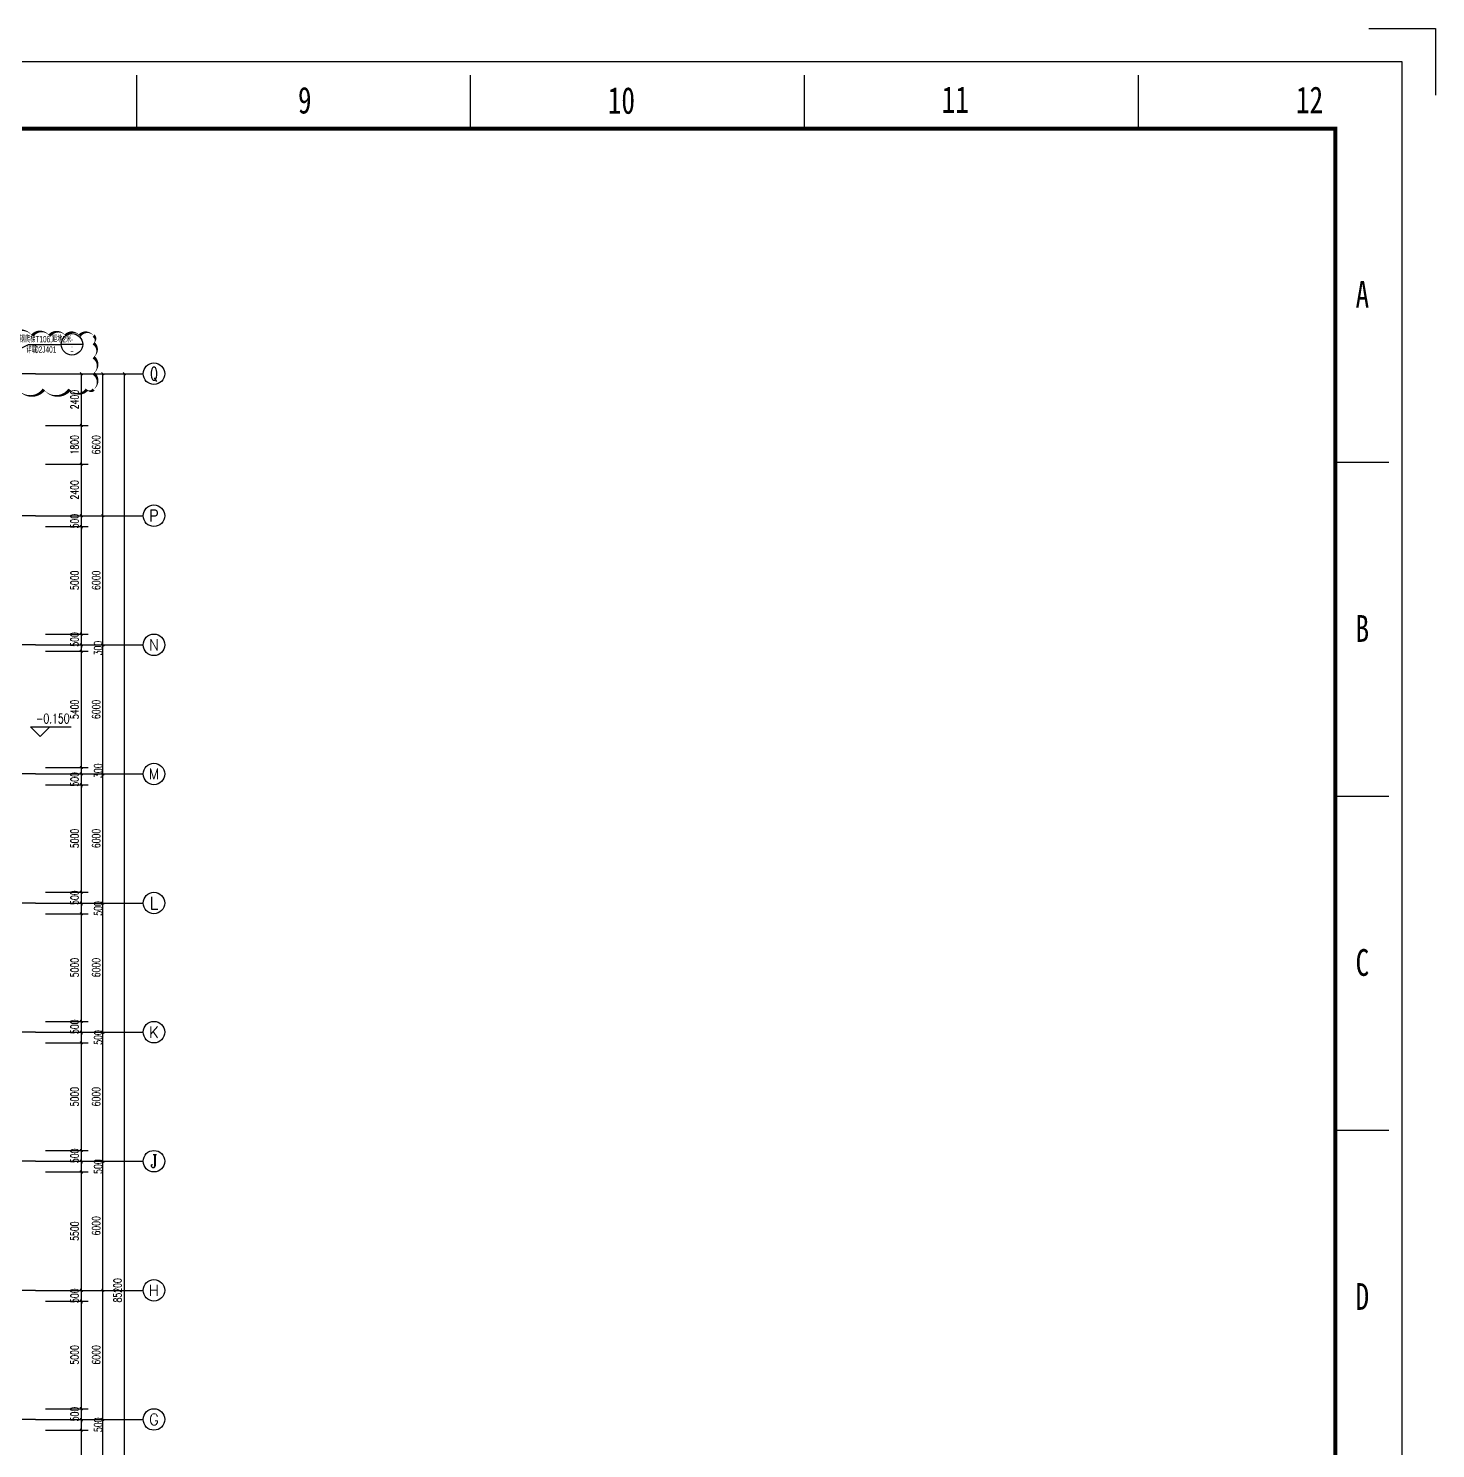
# Model space of a CAD drawing. Extents: x 7651907 to 8255021, y -2490714 to -1144618.
# Drawn here: x 7936135 to 8001558, y -1210623 to -1144618 of the extents above; entities that cross this region are included whole.
import ezdxf
from ezdxf.enums import TextEntityAlignment as Align

# ---------------------------------------------------------------- set-up
doc = ezdxf.new("R2010")
doc.units = 0
doc.header["$LTSCALE"] = 1000
doc.linetypes.add('DOTE', pattern=[2.42, 2, -0.2, 0.02, -0.2])
doc.layers.get('0').update_dxf_attribs({"linetype": 'CONTINUOUS'})
doc.layers.get('Defpoints').update_dxf_attribs({"linetype": 'CONTINUOUS'})
for name, color, linetype in [('AXIS', 3, 'CONTINUOUS'), ('AXIS_TEXT', 7, 'CONTINUOUS'), ('DIM_ELEV', 3, 'CONTINUOUS'), ('DIM_IDEN', 211, 'CONTINUOUS'), ('DOTE', 8, 'DOTE'), ('PUB_TEXT', 7, 'CONTINUOUS')]:
    doc.layers.add(name, color=color, linetype=linetype)
doc.layers.add('DIM_MODI', color=6, linetype='CONTINUOUS', plot=False)
doc.styles.add('_TCH_AXIS', font='COMPLEX', dxfattribs={"bigfont": 'GBCBIG'})
doc.styles.add('_TCH_DIM', font='SIMPLEX', dxfattribs={"bigfont": 'GBCBIG'})
doc.styles.add('_TCH_DIM_T3', font='SIMPLEX', dxfattribs={"width": 0.705882, "bigfont": 'GBCBIG'})
doc.styles.add('COMPLEX', font='COMPLEX')
doc.styles.add('HZTXT', font='ZAX', dxfattribs={"width": 0.8, "bigfont": 'HZTXT'})
doc.styles.add('图框字体', font='simhei.ttf')
doc.dimstyles.new('_TCH_ARCH&&125', dxfattribs={"dimtxt": 371.875, "dimasz": 125, "dimexe": 312.5, "dimexo": 375, "dimgap": 125, "dimtad": 1, "dimdec": 0, "dimzin": 0, "dimdsep": 46, "dimtxsty": '_TCH_DIM_T3', "dimblk": 'ARCHTICK', "dimcen": 0.09, "dimclrt": 7, "dimazin": 2, "dimtfac": 1, "dimtdec": 0, "dimtix": 1, "dimtmove": 2, "dimatfit": 3, "dimfxl": 0, "dimtolj": 1, "dimtzin": 0, "dimarcsym": 0})

# ---------------------------------------------------------------- blocks, each defined once
blk = doc.blocks.new('_ArchTick')
at = {"color": 0, "linetype": 'ByBlock', "const_width": 0.4}
blk.add_lwpolyline([(-0.5, -0.5), (0.5, 0.5)], dxfattribs=at)
blk = doc.blocks.new('*D674')
at = {"layer": 'AXIS', "color": 0, "lineweight": -2}
for p, q in [((7936931, -1160668), (7938908, -1160668)), ((7938596, -1163068), (7938596, -1160668)), ((7936931, -1163068), (7938908, -1163068))]:
    blk.add_line(p, q, dxfattribs=at)
at = {"layer": 'Defpoints', "color": 0}
for p in [(7936556, -1160668), (7938596, -1160668), (7936556, -1163068)]:
    blk.add_point(p, dxfattribs=at)
at = {"layer": 'AXIS', "color": 0, "lineweight": -2, "xscale": 125, "yscale": 125, "zscale": 125}
for p, rotation in [((7938596, -1160668), 90), ((7938596, -1163068), 270)]:
    blk.add_blockref('_ArchTick', p, dxfattribs=dict(at, rotation=rotation))
at = {"layer": 'AXIS', "color": 7, "insert": (7938285, -1161868), "char_height": 371.9, "attachment_point": 5, "rotation": 90, "style": '_TCH_DIM_T3'}
blk.add_mtext('\\A1;2400', dxfattribs=at)
blk = doc.blocks.new('*D675')
at = {"layer": 'AXIS', "color": 0, "lineweight": -2}
for p, q in [((7936931, -1163068), (7938908, -1163068)), ((7938596, -1164868), (7938596, -1163068)), ((7936931, -1164868), (7938908, -1164868))]:
    blk.add_line(p, q, dxfattribs=at)
at = {"layer": 'Defpoints', "color": 0}
for p in [(7936556, -1163068), (7938596, -1163068), (7936556, -1164868)]:
    blk.add_point(p, dxfattribs=at)
at = {"layer": 'AXIS', "color": 0, "lineweight": -2, "xscale": 125, "yscale": 125, "zscale": 125}
for p, rotation in [((7938596, -1163068), 90), ((7938596, -1164868), 270)]:
    blk.add_blockref('_ArchTick', p, dxfattribs=dict(at, rotation=rotation))
at = {"layer": 'AXIS', "color": 7, "insert": (7938285, -1163968), "char_height": 371.9, "attachment_point": 5, "rotation": 90, "style": '_TCH_DIM_T3'}
blk.add_mtext('\\A1;1800', dxfattribs=at)
blk = doc.blocks.new('*D676')
at = {"layer": 'AXIS', "color": 0, "lineweight": -2}
for p, q in [((7936931, -1164868), (7938908, -1164868)), ((7938596, -1167268), (7938596, -1164868)), ((7936931, -1167268), (7938908, -1167268))]:
    blk.add_line(p, q, dxfattribs=at)
at = {"layer": 'Defpoints', "color": 0}
for p in [(7936556, -1164868), (7938596, -1164868), (7936556, -1167268)]:
    blk.add_point(p, dxfattribs=at)
at = {"layer": 'AXIS', "color": 0, "lineweight": -2, "xscale": 125, "yscale": 125, "zscale": 125}
for p, rotation in [((7938596, -1164868), 90), ((7938596, -1167268), 270)]:
    blk.add_blockref('_ArchTick', p, dxfattribs=dict(at, rotation=rotation))
at = {"layer": 'AXIS', "color": 7, "insert": (7938285, -1166068), "char_height": 371.9, "attachment_point": 5, "rotation": 90, "style": '_TCH_DIM_T3'}
blk.add_mtext('\\A1;2400', dxfattribs=at)
blk = doc.blocks.new('*D677')
at = {"layer": 'AXIS', "color": 0, "lineweight": -2}
for p, q in [((7936931, -1167268), (7938908, -1167268)), ((7938596, -1167268), (7938596, -1167143)), ((7938596, -1167768), (7938596, -1167268)), ((7936931, -1167768), (7938908, -1167768)), ((7938596, -1167768), (7938596, -1167893))]:
    blk.add_line(p, q, dxfattribs=at)
at = {"layer": 'Defpoints', "color": 0}
for p in [(7936556, -1167268), (7938596, -1167268), (7936556, -1167768)]:
    blk.add_point(p, dxfattribs=at)
at = {"layer": 'AXIS', "color": 0, "lineweight": -2, "xscale": 125, "yscale": 125, "zscale": 125}
for p, rotation in [((7938596, -1167268), 270), ((7938596, -1167768), 90)]:
    blk.add_blockref('_ArchTick', p, dxfattribs=dict(at, rotation=rotation))
at = {"layer": 'AXIS', "color": 7, "insert": (7938285, -1167518), "char_height": 371.9, "attachment_point": 5, "rotation": 90, "style": '_TCH_DIM_T3'}
blk.add_mtext('\\A1;500', dxfattribs=at)
blk = doc.blocks.new('*D678')
at = {"layer": 'AXIS', "color": 0, "lineweight": -2}
for p, q in [((7936931, -1167768), (7938908, -1167768)), ((7938596, -1172768), (7938596, -1167768)), ((7936931, -1172768), (7938908, -1172768))]:
    blk.add_line(p, q, dxfattribs=at)
at = {"layer": 'Defpoints', "color": 0}
for p in [(7936556, -1167768), (7938596, -1167768), (7936556, -1172768)]:
    blk.add_point(p, dxfattribs=at)
at = {"layer": 'AXIS', "color": 0, "lineweight": -2, "xscale": 125, "yscale": 125, "zscale": 125}
for p, rotation in [((7938596, -1167768), 90), ((7938596, -1172768), 270)]:
    blk.add_blockref('_ArchTick', p, dxfattribs=dict(at, rotation=rotation))
at = {"layer": 'AXIS', "color": 7, "insert": (7938285, -1170268), "char_height": 371.9, "attachment_point": 5, "rotation": 90, "style": '_TCH_DIM_T3'}
blk.add_mtext('\\A1;5000', dxfattribs=at)
blk = doc.blocks.new('*D679')
at = {"layer": 'AXIS', "color": 0, "lineweight": -2}
for p, q in [((7936931, -1172768), (7938908, -1172768)), ((7938596, -1172768), (7938596, -1172643)), ((7938596, -1173268), (7938596, -1172768)), ((7936931, -1173268), (7938908, -1173268)), ((7938596, -1173268), (7938596, -1173393))]:
    blk.add_line(p, q, dxfattribs=at)
at = {"layer": 'Defpoints', "color": 0}
for p in [(7936556, -1172768), (7938596, -1172768), (7936556, -1173268)]:
    blk.add_point(p, dxfattribs=at)
at = {"layer": 'AXIS', "color": 0, "lineweight": -2, "xscale": 125, "yscale": 125, "zscale": 125}
for p, rotation in [((7938596, -1172768), 270), ((7938596, -1173268), 90)]:
    blk.add_blockref('_ArchTick', p, dxfattribs=dict(at, rotation=rotation))
at = {"layer": 'AXIS', "color": 7, "insert": (7938285, -1173018), "char_height": 371.9, "attachment_point": 5, "rotation": 90, "style": '_TCH_DIM_T3'}
blk.add_mtext('\\A1;500', dxfattribs=at)
blk = doc.blocks.new('*D680')
at = {"layer": 'AXIS', "color": 0, "lineweight": -2}
for p, q in [((7936931, -1173268), (7938908, -1173268)), ((7938596, -1173568), (7938596, -1173268)), ((7936931, -1173568), (7938908, -1173568))]:
    blk.add_line(p, q, dxfattribs=at)
at = {"layer": 'Defpoints', "color": 0}
for p in [(7936556, -1173268), (7938596, -1173268), (7936556, -1173568)]:
    blk.add_point(p, dxfattribs=at)
at = {"layer": 'AXIS', "color": 0, "lineweight": -2, "xscale": 125, "yscale": 125, "zscale": 125}
for p, rotation in [((7938596, -1173268), 90), ((7938596, -1173568), 270)]:
    blk.add_blockref('_ArchTick', p, dxfattribs=dict(at, rotation=rotation))
at = {"layer": 'AXIS', "color": 7, "insert": (7939377, -1173418), "char_height": 371.9, "attachment_point": 5, "rotation": 90, "style": '_TCH_DIM_T3'}
blk.add_mtext('\\A1;300', dxfattribs=at)
blk = doc.blocks.new('*D681')
at = {"layer": 'AXIS', "color": 0, "lineweight": -2}
for p, q in [((7936931, -1173568), (7938908, -1173568)), ((7938596, -1178968), (7938596, -1173568)), ((7936931, -1178968), (7938908, -1178968))]:
    blk.add_line(p, q, dxfattribs=at)
at = {"layer": 'Defpoints', "color": 0}
for p in [(7936556, -1173568), (7938596, -1173568), (7936556, -1178968)]:
    blk.add_point(p, dxfattribs=at)
at = {"layer": 'AXIS', "color": 0, "lineweight": -2, "xscale": 125, "yscale": 125, "zscale": 125}
for p, rotation in [((7938596, -1173568), 90), ((7938596, -1178968), 270)]:
    blk.add_blockref('_ArchTick', p, dxfattribs=dict(at, rotation=rotation))
at = {"layer": 'AXIS', "color": 7, "insert": (7938285, -1176268), "char_height": 371.9, "attachment_point": 5, "rotation": 90, "style": '_TCH_DIM_T3'}
blk.add_mtext('\\A1;5400', dxfattribs=at)
blk = doc.blocks.new('*D682')
at = {"layer": 'AXIS', "color": 0, "lineweight": -2}
for p, q in [((7936931, -1178968), (7938908, -1178968)), ((7936931, -1179268), (7938908, -1179268)), ((7938596, -1179268), (7938596, -1178968))]:
    blk.add_line(p, q, dxfattribs=at)
at = {"layer": 'Defpoints', "color": 0}
for p in [(7936556, -1178968), (7936556, -1179268), (7938596, -1178968)]:
    blk.add_point(p, dxfattribs=at)
at = {"layer": 'AXIS', "color": 0, "lineweight": -2, "xscale": 125, "yscale": 125, "zscale": 125}
for p, rotation in [((7938596, -1178968), 90), ((7938596, -1179268), 270)]:
    blk.add_blockref('_ArchTick', p, dxfattribs=dict(at, rotation=rotation))
at = {"layer": 'AXIS', "color": 7, "insert": (7939377, -1179118), "char_height": 371.9, "attachment_point": 5, "rotation": 90, "style": '_TCH_DIM_T3'}
blk.add_mtext('\\A1;300', dxfattribs=at)
blk = doc.blocks.new('*D683')
at = {"layer": 'AXIS', "color": 0, "lineweight": -2}
for p, q in [((7936931, -1179268), (7938908, -1179268)), ((7938596, -1179268), (7938596, -1179143)), ((7938596, -1179768), (7938596, -1179268)), ((7936931, -1179768), (7938908, -1179768)), ((7938596, -1179768), (7938596, -1179893))]:
    blk.add_line(p, q, dxfattribs=at)
at = {"layer": 'Defpoints', "color": 0}
for p in [(7936556, -1179268), (7938596, -1179268), (7936556, -1179768)]:
    blk.add_point(p, dxfattribs=at)
at = {"layer": 'AXIS', "color": 0, "lineweight": -2, "xscale": 125, "yscale": 125, "zscale": 125}
for p, rotation in [((7938596, -1179268), 270), ((7938596, -1179768), 90)]:
    blk.add_blockref('_ArchTick', p, dxfattribs=dict(at, rotation=rotation))
at = {"layer": 'AXIS', "color": 7, "insert": (7938285, -1179518), "char_height": 371.9, "attachment_point": 5, "rotation": 90, "style": '_TCH_DIM_T3'}
blk.add_mtext('\\A1;500', dxfattribs=at)
blk = doc.blocks.new('*D684')
at = {"layer": 'AXIS', "color": 0, "lineweight": -2}
for p, q in [((7936931, -1179768), (7938908, -1179768)), ((7938596, -1184768), (7938596, -1179768)), ((7936931, -1184768), (7938908, -1184768))]:
    blk.add_line(p, q, dxfattribs=at)
at = {"layer": 'Defpoints', "color": 0}
for p in [(7936556, -1179768), (7938596, -1179768), (7936556, -1184768)]:
    blk.add_point(p, dxfattribs=at)
at = {"layer": 'AXIS', "color": 0, "lineweight": -2, "xscale": 125, "yscale": 125, "zscale": 125}
for p, rotation in [((7938596, -1179768), 90), ((7938596, -1184768), 270)]:
    blk.add_blockref('_ArchTick', p, dxfattribs=dict(at, rotation=rotation))
at = {"layer": 'AXIS', "color": 7, "insert": (7938285, -1182268), "char_height": 371.9, "attachment_point": 5, "rotation": 90, "style": '_TCH_DIM_T3'}
blk.add_mtext('\\A1;5000', dxfattribs=at)
blk = doc.blocks.new('*D685')
at = {"layer": 'AXIS', "color": 0, "lineweight": -2}
for p, q in [((7936931, -1184768), (7938908, -1184768)), ((7938596, -1184768), (7938596, -1184643)), ((7938596, -1185268), (7938596, -1184768)), ((7936931, -1185268), (7938908, -1185268)), ((7938596, -1185268), (7938596, -1185393))]:
    blk.add_line(p, q, dxfattribs=at)
at = {"layer": 'Defpoints', "color": 0}
for p in [(7936556, -1184768), (7938596, -1184768), (7936556, -1185268)]:
    blk.add_point(p, dxfattribs=at)
at = {"layer": 'AXIS', "color": 0, "lineweight": -2, "xscale": 125, "yscale": 125, "zscale": 125}
for p, rotation in [((7938596, -1184768), 270), ((7938596, -1185268), 90)]:
    blk.add_blockref('_ArchTick', p, dxfattribs=dict(at, rotation=rotation))
at = {"layer": 'AXIS', "color": 7, "insert": (7938285, -1185018), "char_height": 371.9, "attachment_point": 5, "rotation": 90, "style": '_TCH_DIM_T3'}
blk.add_mtext('\\A1;500', dxfattribs=at)
blk = doc.blocks.new('*D686')
at = {"layer": 'AXIS', "color": 0, "lineweight": -2}
for p, q in [((7936931, -1185268), (7938908, -1185268)), ((7938596, -1185768), (7938596, -1185268)), ((7936931, -1185768), (7938908, -1185768))]:
    blk.add_line(p, q, dxfattribs=at)
at = {"layer": 'Defpoints', "color": 0}
for p in [(7936556, -1185268), (7938596, -1185268), (7936556, -1185768)]:
    blk.add_point(p, dxfattribs=at)
at = {"layer": 'AXIS', "color": 0, "lineweight": -2, "xscale": 125, "yscale": 125, "zscale": 125}
for p, rotation in [((7938596, -1185268), 90), ((7938596, -1185768), 270)]:
    blk.add_blockref('_ArchTick', p, dxfattribs=dict(at, rotation=rotation))
at = {"layer": 'AXIS', "color": 7, "insert": (7939377, -1185518), "char_height": 371.9, "attachment_point": 5, "rotation": 90, "style": '_TCH_DIM_T3'}
blk.add_mtext('\\A1;500', dxfattribs=at)
blk = doc.blocks.new('*D687')
at = {"layer": 'AXIS', "color": 0, "lineweight": -2}
for p, q in [((7936931, -1185768), (7938908, -1185768)), ((7938596, -1190768), (7938596, -1185768)), ((7936931, -1190768), (7938908, -1190768))]:
    blk.add_line(p, q, dxfattribs=at)
at = {"layer": 'Defpoints', "color": 0}
for p in [(7936556, -1185768), (7938596, -1185768), (7936556, -1190768)]:
    blk.add_point(p, dxfattribs=at)
at = {"layer": 'AXIS', "color": 0, "lineweight": -2, "xscale": 125, "yscale": 125, "zscale": 125}
for p, rotation in [((7938596, -1185768), 90), ((7938596, -1190768), 270)]:
    blk.add_blockref('_ArchTick', p, dxfattribs=dict(at, rotation=rotation))
at = {"layer": 'AXIS', "color": 7, "insert": (7938285, -1188268), "char_height": 371.9, "attachment_point": 5, "rotation": 90, "style": '_TCH_DIM_T3'}
blk.add_mtext('\\A1;5000', dxfattribs=at)
blk = doc.blocks.new('*D688')
at = {"layer": 'AXIS', "color": 0, "lineweight": -2}
for p, q in [((7938596, -1190768), (7938596, -1190643)), ((7936931, -1190768), (7938908, -1190768)), ((7936931, -1191268), (7938908, -1191268)), ((7938596, -1191268), (7938596, -1190768)), ((7938596, -1191268), (7938596, -1191393))]:
    blk.add_line(p, q, dxfattribs=at)
at = {"layer": 'Defpoints', "color": 0}
for p in [(7936556, -1190768), (7936556, -1191268), (7938596, -1190768)]:
    blk.add_point(p, dxfattribs=at)
at = {"layer": 'AXIS', "color": 0, "lineweight": -2, "xscale": 125, "yscale": 125, "zscale": 125}
for p, rotation in [((7938596, -1190768), 270), ((7938596, -1191268), 90)]:
    blk.add_blockref('_ArchTick', p, dxfattribs=dict(at, rotation=rotation))
at = {"layer": 'AXIS', "color": 7, "insert": (7938285, -1191018), "char_height": 371.9, "attachment_point": 5, "rotation": 90, "style": '_TCH_DIM_T3'}
blk.add_mtext('\\A1;500', dxfattribs=at)
blk = doc.blocks.new('*D689')
at = {"layer": 'AXIS', "color": 0, "lineweight": -2}
for p, q in [((7936931, -1191268), (7938908, -1191268)), ((7938596, -1191768), (7938596, -1191268)), ((7936931, -1191768), (7938908, -1191768))]:
    blk.add_line(p, q, dxfattribs=at)
at = {"layer": 'Defpoints', "color": 0}
for p in [(7936556, -1191268), (7938596, -1191268), (7936556, -1191768)]:
    blk.add_point(p, dxfattribs=at)
at = {"layer": 'AXIS', "color": 0, "lineweight": -2, "xscale": 125, "yscale": 125, "zscale": 125}
for p, rotation in [((7938596, -1191268), 90), ((7938596, -1191768), 270)]:
    blk.add_blockref('_ArchTick', p, dxfattribs=dict(at, rotation=rotation))
at = {"layer": 'AXIS', "color": 7, "insert": (7939377, -1191518), "char_height": 371.9, "attachment_point": 5, "rotation": 90, "style": '_TCH_DIM_T3'}
blk.add_mtext('\\A1;500', dxfattribs=at)
blk = doc.blocks.new('*D690')
at = {"layer": 'AXIS', "color": 0, "lineweight": -2}
for p, q in [((7936931, -1191768), (7938908, -1191768)), ((7938596, -1196768), (7938596, -1191768)), ((7936931, -1196768), (7938908, -1196768))]:
    blk.add_line(p, q, dxfattribs=at)
at = {"layer": 'Defpoints', "color": 0}
for p in [(7936556, -1191768), (7938596, -1191768), (7936556, -1196768)]:
    blk.add_point(p, dxfattribs=at)
at = {"layer": 'AXIS', "color": 0, "lineweight": -2, "xscale": 125, "yscale": 125, "zscale": 125}
for p, rotation in [((7938596, -1191768), 90), ((7938596, -1196768), 270)]:
    blk.add_blockref('_ArchTick', p, dxfattribs=dict(at, rotation=rotation))
at = {"layer": 'AXIS', "color": 7, "insert": (7938285, -1194268), "char_height": 371.9, "attachment_point": 5, "rotation": 90, "style": '_TCH_DIM_T3'}
blk.add_mtext('\\A1;5000', dxfattribs=at)
blk = doc.blocks.new('*D691')
at = {"layer": 'AXIS', "color": 0, "lineweight": -2}
for p, q in [((7938596, -1196768), (7938596, -1196643)), ((7936931, -1196768), (7938908, -1196768)), ((7936931, -1197268), (7938908, -1197268)), ((7938596, -1197268), (7938596, -1196768)), ((7938596, -1197268), (7938596, -1197393))]:
    blk.add_line(p, q, dxfattribs=at)
at = {"layer": 'Defpoints', "color": 0}
for p in [(7936556, -1196768), (7936556, -1197268), (7938596, -1196768)]:
    blk.add_point(p, dxfattribs=at)
at = {"layer": 'AXIS', "color": 0, "lineweight": -2, "xscale": 125, "yscale": 125, "zscale": 125}
for p, rotation in [((7938596, -1196768), 270), ((7938596, -1197268), 90)]:
    blk.add_blockref('_ArchTick', p, dxfattribs=dict(at, rotation=rotation))
at = {"layer": 'AXIS', "color": 7, "insert": (7938285, -1197018), "char_height": 371.9, "attachment_point": 5, "rotation": 90, "style": '_TCH_DIM_T3'}
blk.add_mtext('\\A1;500', dxfattribs=at)
blk = doc.blocks.new('*D692')
at = {"layer": 'AXIS', "color": 0, "lineweight": -2}
for p, q in [((7936931, -1197268), (7938908, -1197268)), ((7938596, -1197768), (7938596, -1197268)), ((7936931, -1197768), (7938908, -1197768))]:
    blk.add_line(p, q, dxfattribs=at)
at = {"layer": 'Defpoints', "color": 0}
for p in [(7936556, -1197268), (7938596, -1197268), (7936556, -1197768)]:
    blk.add_point(p, dxfattribs=at)
at = {"layer": 'AXIS', "color": 0, "lineweight": -2, "xscale": 125, "yscale": 125, "zscale": 125}
for p, rotation in [((7938596, -1197268), 90), ((7938596, -1197768), 270)]:
    blk.add_blockref('_ArchTick', p, dxfattribs=dict(at, rotation=rotation))
at = {"layer": 'AXIS', "color": 7, "insert": (7939377, -1197518), "char_height": 371.9, "attachment_point": 5, "rotation": 90, "style": '_TCH_DIM_T3'}
blk.add_mtext('\\A1;500', dxfattribs=at)
blk = doc.blocks.new('*D693')
at = {"layer": 'AXIS', "color": 0, "lineweight": -2}
for p, q in [((7936931, -1197768), (7938908, -1197768)), ((7938596, -1203268), (7938596, -1197768)), ((7936931, -1203268), (7938908, -1203268))]:
    blk.add_line(p, q, dxfattribs=at)
at = {"layer": 'Defpoints', "color": 0}
for p in [(7936556, -1197768), (7938596, -1197768), (7936556, -1203268)]:
    blk.add_point(p, dxfattribs=at)
at = {"layer": 'AXIS', "color": 0, "lineweight": -2, "xscale": 125, "yscale": 125, "zscale": 125}
for p, rotation in [((7938596, -1197768), 90), ((7938596, -1203268), 270)]:
    blk.add_blockref('_ArchTick', p, dxfattribs=dict(at, rotation=rotation))
at = {"layer": 'AXIS', "color": 7, "insert": (7938285, -1200518), "char_height": 371.9, "attachment_point": 5, "rotation": 90, "style": '_TCH_DIM_T3'}
blk.add_mtext('\\A1;5500', dxfattribs=at)
blk = doc.blocks.new('*D694')
at = {"layer": 'AXIS', "color": 0, "lineweight": -2}
for p, q in [((7936931, -1203268), (7938908, -1203268)), ((7938596, -1203268), (7938596, -1203143)), ((7938596, -1203768), (7938596, -1203268)), ((7936931, -1203768), (7938908, -1203768)), ((7938596, -1203768), (7938596, -1203893))]:
    blk.add_line(p, q, dxfattribs=at)
at = {"layer": 'Defpoints', "color": 0}
for p in [(7936556, -1203268), (7938596, -1203268), (7936556, -1203768)]:
    blk.add_point(p, dxfattribs=at)
at = {"layer": 'AXIS', "color": 0, "lineweight": -2, "xscale": 125, "yscale": 125, "zscale": 125}
for p, rotation in [((7938596, -1203268), 270), ((7938596, -1203768), 90)]:
    blk.add_blockref('_ArchTick', p, dxfattribs=dict(at, rotation=rotation))
at = {"layer": 'AXIS', "color": 7, "insert": (7938285, -1203518), "char_height": 371.9, "attachment_point": 5, "rotation": 90, "style": '_TCH_DIM_T3'}
blk.add_mtext('\\A1;500', dxfattribs=at)
blk = doc.blocks.new('*D695')
at = {"layer": 'AXIS', "color": 0, "lineweight": -2}
for p, q in [((7936931, -1203768), (7938908, -1203768)), ((7938596, -1208768), (7938596, -1203768)), ((7936931, -1208768), (7938908, -1208768))]:
    blk.add_line(p, q, dxfattribs=at)
at = {"layer": 'Defpoints', "color": 0}
for p in [(7936556, -1203768), (7938596, -1203768), (7936556, -1208768)]:
    blk.add_point(p, dxfattribs=at)
at = {"layer": 'AXIS', "color": 0, "lineweight": -2, "xscale": 125, "yscale": 125, "zscale": 125}
for p, rotation in [((7938596, -1203768), 90), ((7938596, -1208768), 270)]:
    blk.add_blockref('_ArchTick', p, dxfattribs=dict(at, rotation=rotation))
at = {"layer": 'AXIS', "color": 7, "insert": (7938285, -1206268), "char_height": 371.9, "attachment_point": 5, "rotation": 90, "style": '_TCH_DIM_T3'}
blk.add_mtext('\\A1;5000', dxfattribs=at)
blk = doc.blocks.new('*D696')
at = {"layer": 'AXIS', "color": 0, "lineweight": -2}
for p, q in [((7936931, -1208768), (7938908, -1208768)), ((7938596, -1208768), (7938596, -1208643)), ((7938596, -1209268), (7938596, -1208768)), ((7936931, -1209268), (7938908, -1209268)), ((7938596, -1209268), (7938596, -1209393))]:
    blk.add_line(p, q, dxfattribs=at)
at = {"layer": 'Defpoints', "color": 0}
for p in [(7936556, -1208768), (7938596, -1208768), (7936556, -1209268)]:
    blk.add_point(p, dxfattribs=at)
at = {"layer": 'AXIS', "color": 0, "lineweight": -2, "xscale": 125, "yscale": 125, "zscale": 125}
for p, rotation in [((7938596, -1208768), 270), ((7938596, -1209268), 90)]:
    blk.add_blockref('_ArchTick', p, dxfattribs=dict(at, rotation=rotation))
at = {"layer": 'AXIS', "color": 7, "insert": (7938285, -1209018), "char_height": 371.9, "attachment_point": 5, "rotation": 90, "style": '_TCH_DIM_T3'}
blk.add_mtext('\\A1;500', dxfattribs=at)
blk = doc.blocks.new('*D697')
at = {"layer": 'AXIS', "color": 0, "lineweight": -2}
for p, q in [((7936931, -1209268), (7938908, -1209268)), ((7936931, -1209768), (7938908, -1209768)), ((7938596, -1209768), (7938596, -1209268))]:
    blk.add_line(p, q, dxfattribs=at)
at = {"layer": 'Defpoints', "color": 0}
for p in [(7936556, -1209268), (7936556, -1209768), (7938596, -1209268)]:
    blk.add_point(p, dxfattribs=at)
at = {"layer": 'AXIS', "color": 0, "lineweight": -2, "xscale": 125, "yscale": 125, "zscale": 125}
for p, rotation in [((7938596, -1209268), 90), ((7938596, -1209768), 270)]:
    blk.add_blockref('_ArchTick', p, dxfattribs=dict(at, rotation=rotation))
at = {"layer": 'AXIS', "color": 7, "insert": (7939377, -1209518), "char_height": 371.9, "attachment_point": 5, "rotation": 90, "style": '_TCH_DIM_T3'}
blk.add_mtext('\\A1;500', dxfattribs=at)
blk = doc.blocks.new('*D698')
at = {"layer": 'AXIS', "color": 0, "lineweight": -2}
for p, q in [((7936931, -1209768), (7938908, -1209768)), ((7938596, -1214768), (7938596, -1209768)), ((7936931, -1214768), (7938908, -1214768))]:
    blk.add_line(p, q, dxfattribs=at)
at = {"layer": 'Defpoints', "color": 0}
for p in [(7936556, -1209768), (7938596, -1209768), (7936556, -1214768)]:
    blk.add_point(p, dxfattribs=at)
at = {"layer": 'AXIS', "color": 0, "lineweight": -2, "xscale": 125, "yscale": 125, "zscale": 125}
for p, rotation in [((7938596, -1209768), 90), ((7938596, -1214768), 270)]:
    blk.add_blockref('_ArchTick', p, dxfattribs=dict(at, rotation=rotation))
at = {"layer": 'AXIS', "color": 7, "insert": (7938285, -1212268), "char_height": 371.9, "attachment_point": 5, "rotation": 90, "style": '_TCH_DIM_T3'}
blk.add_mtext('\\A1;5000', dxfattribs=at)
blk = doc.blocks.new('*D848')
at = {"layer": 'AXIS', "color": 0, "lineweight": -2}
for p, q in [((7936846, -1209268), (7939908, -1209268)), ((7939596, -1215268), (7939596, -1209268)), ((7936846, -1215268), (7939908, -1215268))]:
    blk.add_line(p, q, dxfattribs=at)
at = {"layer": 'Defpoints', "color": 0}
for p in [(7936471, -1209268), (7939596, -1209268), (7936471, -1215268)]:
    blk.add_point(p, dxfattribs=at)
at = {"layer": 'AXIS', "color": 0, "lineweight": -2, "xscale": 125, "yscale": 125, "zscale": 125}
for p, rotation in [((7939596, -1209268), 90), ((7939596, -1215268), 270)]:
    blk.add_blockref('_ArchTick', p, dxfattribs=dict(at, rotation=rotation))
at = {"layer": 'AXIS', "color": 7, "insert": (7939285, -1212268), "char_height": 371.9, "attachment_point": 5, "rotation": 90, "style": '_TCH_DIM_T3'}
blk.add_mtext('\\A1;6000', dxfattribs=at)
blk = doc.blocks.new('*D849')
at = {"layer": 'AXIS', "color": 0, "lineweight": -2}
for p, q in [((7936846, -1203268), (7939908, -1203268)), ((7939596, -1209268), (7939596, -1203268)), ((7936846, -1209268), (7939908, -1209268))]:
    blk.add_line(p, q, dxfattribs=at)
at = {"layer": 'Defpoints', "color": 0}
for p in [(7936471, -1203268), (7939596, -1203268), (7936471, -1209268)]:
    blk.add_point(p, dxfattribs=at)
at = {"layer": 'AXIS', "color": 0, "lineweight": -2, "xscale": 125, "yscale": 125, "zscale": 125}
for p, rotation in [((7939596, -1203268), 90), ((7939596, -1209268), 270)]:
    blk.add_blockref('_ArchTick', p, dxfattribs=dict(at, rotation=rotation))
at = {"layer": 'AXIS', "color": 7, "insert": (7939285, -1206268), "char_height": 371.9, "attachment_point": 5, "rotation": 90, "style": '_TCH_DIM_T3'}
blk.add_mtext('\\A1;6000', dxfattribs=at)
blk = doc.blocks.new('*D850')
at = {"layer": 'AXIS', "color": 0, "lineweight": -2}
for p, q in [((7936846, -1197268), (7939908, -1197268)), ((7939596, -1203268), (7939596, -1197268)), ((7936846, -1203268), (7939908, -1203268))]:
    blk.add_line(p, q, dxfattribs=at)
at = {"layer": 'Defpoints', "color": 0}
for p in [(7936471, -1197268), (7939596, -1197268), (7936471, -1203268)]:
    blk.add_point(p, dxfattribs=at)
at = {"layer": 'AXIS', "color": 0, "lineweight": -2, "xscale": 125, "yscale": 125, "zscale": 125}
for p, rotation in [((7939596, -1197268), 90), ((7939596, -1203268), 270)]:
    blk.add_blockref('_ArchTick', p, dxfattribs=dict(at, rotation=rotation))
at = {"layer": 'AXIS', "color": 7, "insert": (7939285, -1200268), "char_height": 371.9, "attachment_point": 5, "rotation": 90, "style": '_TCH_DIM_T3'}
blk.add_mtext('\\A1;6000', dxfattribs=at)
blk = doc.blocks.new('*D851')
at = {"layer": 'AXIS', "color": 0, "lineweight": -2}
for p, q in [((7936846, -1191268), (7939908, -1191268)), ((7939596, -1197268), (7939596, -1191268)), ((7936846, -1197268), (7939908, -1197268))]:
    blk.add_line(p, q, dxfattribs=at)
at = {"layer": 'Defpoints', "color": 0}
for p in [(7936471, -1191268), (7939596, -1191268), (7936471, -1197268)]:
    blk.add_point(p, dxfattribs=at)
at = {"layer": 'AXIS', "color": 0, "lineweight": -2, "xscale": 125, "yscale": 125, "zscale": 125}
for p, rotation in [((7939596, -1191268), 90), ((7939596, -1197268), 270)]:
    blk.add_blockref('_ArchTick', p, dxfattribs=dict(at, rotation=rotation))
at = {"layer": 'AXIS', "color": 7, "insert": (7939285, -1194268), "char_height": 371.9, "attachment_point": 5, "rotation": 90, "style": '_TCH_DIM_T3'}
blk.add_mtext('\\A1;6000', dxfattribs=at)
blk = doc.blocks.new('*D852')
at = {"layer": 'AXIS', "color": 0, "lineweight": -2}
for p, q in [((7936846, -1185268), (7939908, -1185268)), ((7939596, -1191268), (7939596, -1185268)), ((7936846, -1191268), (7939908, -1191268))]:
    blk.add_line(p, q, dxfattribs=at)
at = {"layer": 'Defpoints', "color": 0}
for p in [(7936471, -1185268), (7939596, -1185268), (7936471, -1191268)]:
    blk.add_point(p, dxfattribs=at)
at = {"layer": 'AXIS', "color": 0, "lineweight": -2, "xscale": 125, "yscale": 125, "zscale": 125}
for p, rotation in [((7939596, -1185268), 90), ((7939596, -1191268), 270)]:
    blk.add_blockref('_ArchTick', p, dxfattribs=dict(at, rotation=rotation))
at = {"layer": 'AXIS', "color": 7, "insert": (7939285, -1188268), "char_height": 371.9, "attachment_point": 5, "rotation": 90, "style": '_TCH_DIM_T3'}
blk.add_mtext('\\A1;6000', dxfattribs=at)
blk = doc.blocks.new('*D853')
at = {"layer": 'AXIS', "color": 0, "lineweight": -2}
for p, q in [((7936846, -1179268), (7939908, -1179268)), ((7939596, -1185268), (7939596, -1179268)), ((7936846, -1185268), (7939908, -1185268))]:
    blk.add_line(p, q, dxfattribs=at)
at = {"layer": 'Defpoints', "color": 0}
for p in [(7936471, -1179268), (7939596, -1179268), (7936471, -1185268)]:
    blk.add_point(p, dxfattribs=at)
at = {"layer": 'AXIS', "color": 0, "lineweight": -2, "xscale": 125, "yscale": 125, "zscale": 125}
for p, rotation in [((7939596, -1179268), 90), ((7939596, -1185268), 270)]:
    blk.add_blockref('_ArchTick', p, dxfattribs=dict(at, rotation=rotation))
at = {"layer": 'AXIS', "color": 7, "insert": (7939285, -1182268), "char_height": 371.9, "attachment_point": 5, "rotation": 90, "style": '_TCH_DIM_T3'}
blk.add_mtext('\\A1;6000', dxfattribs=at)
blk = doc.blocks.new('*D854')
at = {"layer": 'AXIS', "color": 0, "lineweight": -2}
for p, q in [((7936846, -1173268), (7939908, -1173268)), ((7939596, -1179268), (7939596, -1173268)), ((7936846, -1179268), (7939908, -1179268))]:
    blk.add_line(p, q, dxfattribs=at)
at = {"layer": 'Defpoints', "color": 0}
for p in [(7936471, -1173268), (7939596, -1173268), (7936471, -1179268)]:
    blk.add_point(p, dxfattribs=at)
at = {"layer": 'AXIS', "color": 0, "lineweight": -2, "xscale": 125, "yscale": 125, "zscale": 125}
for p, rotation in [((7939596, -1173268), 90), ((7939596, -1179268), 270)]:
    blk.add_blockref('_ArchTick', p, dxfattribs=dict(at, rotation=rotation))
at = {"layer": 'AXIS', "color": 7, "insert": (7939285, -1176268), "char_height": 371.9, "attachment_point": 5, "rotation": 90, "style": '_TCH_DIM_T3'}
blk.add_mtext('\\A1;6000', dxfattribs=at)
blk = doc.blocks.new('*D855')
at = {"layer": 'AXIS', "color": 0, "lineweight": -2}
for p, q in [((7936846, -1167268), (7939908, -1167268)), ((7939596, -1173268), (7939596, -1167268)), ((7936846, -1173268), (7939908, -1173268))]:
    blk.add_line(p, q, dxfattribs=at)
at = {"layer": 'Defpoints', "color": 0}
for p in [(7936471, -1167268), (7939596, -1167268), (7936471, -1173268)]:
    blk.add_point(p, dxfattribs=at)
at = {"layer": 'AXIS', "color": 0, "lineweight": -2, "xscale": 125, "yscale": 125, "zscale": 125}
for p, rotation in [((7939596, -1167268), 90), ((7939596, -1173268), 270)]:
    blk.add_blockref('_ArchTick', p, dxfattribs=dict(at, rotation=rotation))
at = {"layer": 'AXIS', "color": 7, "insert": (7939285, -1170268), "char_height": 371.9, "attachment_point": 5, "rotation": 90, "style": '_TCH_DIM_T3'}
blk.add_mtext('\\A1;6000', dxfattribs=at)
blk = doc.blocks.new('*D856')
at = {"layer": 'AXIS', "color": 0, "lineweight": -2}
for p, q in [((7936846, -1160668), (7939908, -1160668)), ((7939596, -1167268), (7939596, -1160668)), ((7936846, -1167268), (7939908, -1167268))]:
    blk.add_line(p, q, dxfattribs=at)
at = {"layer": 'Defpoints', "color": 0}
for p in [(7936471, -1160668), (7939596, -1160668), (7936471, -1167268)]:
    blk.add_point(p, dxfattribs=at)
at = {"layer": 'AXIS', "color": 0, "lineweight": -2, "xscale": 125, "yscale": 125, "zscale": 125}
for p, rotation in [((7939596, -1160668), 90), ((7939596, -1167268), 270)]:
    blk.add_blockref('_ArchTick', p, dxfattribs=dict(at, rotation=rotation))
at = {"layer": 'AXIS', "color": 7, "insert": (7939285, -1163968), "char_height": 371.9, "attachment_point": 5, "rotation": 90, "style": '_TCH_DIM_T3'}
blk.add_mtext('\\A1;6600', dxfattribs=at)
blk = doc.blocks.new('*D857')
at = {"layer": 'AXIS', "color": 0, "lineweight": -2}
for p, q in [((7936846, -1160668), (7940908, -1160668)), ((7940596, -1245868), (7940596, -1160668)), ((7936846, -1245868), (7940908, -1245868))]:
    blk.add_line(p, q, dxfattribs=at)
at = {"layer": 'Defpoints', "color": 0}
for p in [(7936471, -1160668), (7940596, -1160668), (7936471, -1245868)]:
    blk.add_point(p, dxfattribs=at)
at = {"layer": 'AXIS', "color": 0, "lineweight": -2, "xscale": 125, "yscale": 125, "zscale": 125}
for p, rotation in [((7940596, -1160668), 90), ((7940596, -1245868), 270)]:
    blk.add_blockref('_ArchTick', p, dxfattribs=dict(at, rotation=rotation))
at = {"layer": 'AXIS', "color": 7, "insert": (7940285, -1203268), "char_height": 371.9, "attachment_point": 5, "rotation": 90, "style": '_TCH_DIM_T3'}
blk.add_mtext('\\A1;85200', dxfattribs=at)
blk = doc.blocks.new('_AXISO')
blk.add_circle((0, 0), 0.5)
at = {"layer": 'AXIS_TEXT', "style": 'COMPLEX', "width": 1.041667}
blk.add_attdef('A', text='', height=0.56, dxfattribs=at).set_placement((-0.25, -0.28), (0.25, -0.28), align=Align.FIT)
blk = doc.blocks.new('A2-H')
at = {"color": 0}
for p, q in [((404.5, 410), (404.5, 418)), ((454.5, 410), (454.5, 418)), ((504.5, 410), (504.5, 418)), ((554.5, 410), (554.5, 418)), ((592, 360), (583.96, 360)), ((592, 310), (583.96, 310)), ((592, 260), (583.96, 260))]:
    blk.add_line(p, q, dxfattribs=at)
blk.add_lwpolyline([(589, 425), (599, 425), (599, 415)], dxfattribs=at)
blk.add_lwpolyline([(0, 0), (594, 0), (594, 420), (0, 420)], close=True, dxfattribs=at)
at = {"color": 0, "const_width": 0.6}
blk.add_lwpolyline([(25, 10), (584, 10), (584, 410), (25, 410)], close=True, dxfattribs=at)
at = {"style": '图框字体', "width": 0.75}
for s, p in [('9', (428.64, 412.26)), ('10', (475.03, 412.22)), ('11', (525.03, 412.35)), ('12', (578.08, 412.31)), ('A', (587.01, 383.17)), ('B', (587.01, 333.17)), ('C', (587.01, 283.17)), ('D', (587.01, 233.17))]:
    blk.add_text(s, height=4, dxfattribs=at).set_placement(p)

msp = doc.modelspace()

# ---------------------------------------------------------------- linework, layer by layer
at = {"layer": 'AXIS'}
for p, q in [((7936470.7, -1160668.2), (7941470.7, -1160668.2)), ((7936470.7, -1167268.2), (7941470.7, -1167268.2)), ((7936470.7, -1173268.2), (7941470.7, -1173268.2)), ((7936470.7, -1179268.2), (7941470.7, -1179268.2)), ((7936470.7, -1185268.2), (7941470.7, -1185268.2)), ((7936470.7, -1191268.2), (7941470.7, -1191268.2)), ((7936470.7, -1197268.2), (7941470.7, -1197268.2)), ((7936470.7, -1203268.2), (7941470.7, -1203268.2)), ((7936470.7, -1209268.2), (7941470.7, -1209268.2))]:
    msp.add_line(p, q, dxfattribs=at)
at = {"layer": 'DIM_ELEV'}
for p, q in [((7936681.3, -1177523.6), (7936231.3, -1177073.6)), ((7936231.3, -1177073.6), (7938116.5, -1177073.6)), ((7936681.3, -1177523.6), (7937131.3, -1177073.6))]:
    msp.add_line(p, q, dxfattribs=at)
at = {"layer": 'DIM_IDEN'}
for p, q in [((7934220.7, -1160258.2), (7936144.7, -1159302.5)), ((7936144.7, -1159302.5), (7937661, -1159302.5)), ((7938661, -1159302.5), (7937661, -1159302.5))]:
    msp.add_line(p, q, dxfattribs=at)
msp.add_circle((7938161, -1159302.5), 500, dxfattribs=at)
at = {"layer": 'DIM_MODI'}
msp.add_lwpolyline([(7933704.8, -1158902.9, 0, 150, 0.5), (7933704.8, -1159552.9, 0, 150, 0.5), (7933704.8, -1160602.9, 0, 150, 0.5), (7933704.8, -1161202.9, 0, 150, 0.5), (7933704.8, -1161400.7, 0, 150, 0.5), (7935054.8, -1161400.7, 0, 150, 0.5), (7935654.8, -1161400.7, 0, 150, 0.5), (7936854.8, -1161400.7, 0, 150, 0.5), (7938054.8, -1161400.7, 0, 150, 0.5), (7938854.8, -1161400.7, 0, 150, 0.5), (7939163.7, -1161400.7, 0, 150, 0.5), (7939163.7, -1160650.7, 0, 150, 0.5), (7939163.7, -1159900.7, 0, 150, 0.5), (7939163.7, -1159250.7, 0, 150, 0.5), (7939163.7, -1158902.9, 0, 150, 0.5), (7938513.7, -1158902.9, 0, 150, 0.5), (7937863.7, -1158902.9, 0, 150, 0.5), (7937113.7, -1158902.9, 0, 150, 0.5), (7936313.7, -1158902.9, 0, 150, 0.5), (7935263.7, -1158902.9, 0, 150, 0.5), (7934363.7, -1158902.9, 0, 150, 0.5), (7933713.7, -1158902.9, 0, 150, 0.5)], format="xyseb", close=True, dxfattribs=at)
at = {"layer": 'DOTE'}
for p, q in [((7936470.7, -1160668.2), (7862470.7, -1160668.2)), ((7936470.7, -1167268.2), (7862470.7, -1167268.2)), ((7936470.7, -1173268.2), (7862470.7, -1173268.2)), ((7936470.7, -1179268.2), (7862470.7, -1179268.2)), ((7936470.7, -1185268.2), (7862470.7, -1185268.2)), ((7936470.7, -1191268.2), (7862470.7, -1191268.2)), ((7936470.7, -1197268.2), (7862470.7, -1197268.2)), ((7936470.7, -1203268.2), (7862470.7, -1203268.2)), ((7936470.7, -1209268.2), (7862470.7, -1209268.2))]:
    msp.add_line(p, q, dxfattribs=at)

# ---------------------------------------------------------------- block references
at = {"color": 0, "xscale": 310.4639999999999, "yscale": 310.4639999999999, "zscale": 310.4639999999999}
msp.add_blockref('A2-H', (7815589.6, -1276565.6), dxfattribs=at)
at = {"layer": 'AXIS'}
ref = msp.add_blockref('_AXISO', (7941970.7, -1160668.2), dxfattribs=dict(at, xscale=1000, yscale=1000, zscale=1000))
ref.add_attrib('A', 'Q', dxfattribs={"layer": 'AXIS_TEXT', "ltscale": 100, "height": 596.2, "style": '_TCH_AXIS', "width": 0.807692}).set_placement((7941787.3, -1160966.3), (7942154.1, -1160966.3), align=Align.FIT)
ref = msp.add_blockref('_AXISO', (7941970.7, -1167268.2), dxfattribs=dict(at, xscale=1000, yscale=1000, zscale=1000))
ref.add_attrib('A', 'P', dxfattribs={"layer": 'AXIS_TEXT', "ltscale": 100, "height": 544.1, "style": '_TCH_AXIS'}).set_placement((7941750.5, -1167540.3), (7942190.9, -1167540.3), align=Align.FIT)
ref = msp.add_blockref('_AXISO', (7941970.7, -1173268.2), dxfattribs=dict(at, xscale=1000, yscale=1000, zscale=1000))
ref.add_attrib('A', 'N', dxfattribs={"layer": 'AXIS_TEXT', "ltscale": 100, "height": 519.1, "style": '_TCH_AXIS'}).set_placement((7941735.9, -1173527.8), (7942205.5, -1173527.8), align=Align.FIT)
ref = msp.add_blockref('_AXISO', (7941970.7, -1179268.2), dxfattribs=dict(at, xscale=1000, yscale=1000, zscale=1000))
ref.add_attrib('A', 'M', dxfattribs={"layer": 'AXIS_TEXT', "ltscale": 100, "height": 495, "style": '_TCH_AXIS'}).set_placement((7941723.2, -1179515.7), (7942218.2, -1179515.7), align=Align.FIT)
ref = msp.add_blockref('_AXISO', (7941970.7, -1185268.2), dxfattribs=dict(at, xscale=1000, yscale=1000, zscale=1000))
ref.add_attrib('A', 'L', dxfattribs={"layer": 'AXIS_TEXT', "ltscale": 100, "height": 569.6, "style": '_TCH_AXIS'}).set_placement((7941767.3, -1185553), (7942174.1, -1185553), align=Align.FIT)
ref = msp.add_blockref('_AXISO', (7941970.7, -1191268.2), dxfattribs=dict(at, xscale=1000, yscale=1000, zscale=1000))
ref.add_attrib('A', 'K', dxfattribs={"layer": 'AXIS_TEXT', "ltscale": 100, "height": 519.1, "style": '_TCH_AXIS'}).set_placement((7941735.9, -1191527.8), (7942205.5, -1191527.8), align=Align.FIT)
ref = msp.add_blockref('_AXISO', (7941970.7, -1197268.2), dxfattribs=dict(at, xscale=1000, yscale=1000, zscale=1000))
ref.add_attrib('A', 'J', dxfattribs={"layer": 'AXIS_TEXT', "ltscale": 100, "height": 620.1, "style": '_TCH_AXIS'}).set_placement((7941808.3, -1197578.3), (7942133.1, -1197578.3), align=Align.FIT)
ref = msp.add_blockref('_AXISO', (7941970.7, -1203268.2), dxfattribs=dict(at, xscale=1000, yscale=1000, zscale=1000))
ref.add_attrib('A', 'H', dxfattribs={"layer": 'AXIS_TEXT', "ltscale": 100, "height": 506.9, "style": '_TCH_AXIS'}).set_placement((7941729.3, -1203521.7), (7942212.1, -1203521.7), align=Align.FIT)
ref = msp.add_blockref('_AXISO', (7941970.7, -1209268.2), dxfattribs=dict(at, xscale=1000, yscale=1000, zscale=1000))
ref.add_attrib('A', 'G', dxfattribs={"layer": 'AXIS_TEXT', "ltscale": 100, "height": 531.5, "style": '_TCH_AXIS'}).set_placement((7941742.9, -1209534), (7942198.5, -1209534), align=Align.FIT)

# ---------------------------------------------------------------- texts
at = {"layer": 'PUB_TEXT'}
for s, height, style, width, p in [('钢爬梯T106,距地2米', 300, 'HZTXT', 0.6, (7935731.5, -1159212.5)), ('详赣', 300, 'HZTXT', 0.6, (7936044.6, -1159710.4)), ('02J401', 300, 'HZTXT', 0.6, (7936446.4, -1159692.5)), ('-0.150', 446.25, '_TCH_DIM', 0.705882, (7936481.5, -1176916.1))]:
    msp.add_text(s, height=height, dxfattribs=dict(at, style=style, width=width)).set_placement(p)
at = {"layer": 'PUB_TEXT', "style": 'HZTXT'}
for s, height, width, p, p2 in [('11', 266.79, 0.466667, (7938098.7, -1159661.1), (7938223.2, -1159661.1)), ('-', 270.1, 0.357628, (7938119.6, -1159211.3), (7938202.4, -1159211.3))]:
    msp.add_text(s, height=height, dxfattribs=dict(at, width=width)).set_placement(p, p2, align=Align.FIT)

# ---------------------------------------------------------------- dimensions: what is measured, and where the dimension line sits
at = {"layer": 'AXIS'}
for p1, p2, distance, picture, middle in [((7936470.7, -1167268.2), (7936470.7, -1160668.2), -3125, '*D856', (7939284.8, -1163968.2)), ((7936470.7, -1245868.2), (7936470.7, -1160668.2), -4125, '*D857', (7940284.8, -1203268.2)), ((7936556.5, -1163068.4), (7936556.5, -1160668.2), -2039.2, '*D674', (7938284.8, -1161868.3)), ((7936556.5, -1164868.4), (7936556.5, -1163068.4), -2039.2, '*D675', (7938284.8, -1163968.4)), ((7936556.5, -1167268.2), (7936556.5, -1164868.4), -2039.2, '*D676', (7938284.8, -1166068.3)), ((7936470.7, -1173268.2), (7936470.7, -1167268.2), -3125, '*D855', (7939284.8, -1170268.2)), ((7936556.5, -1167768.2), (7936556.5, -1167268.2), -2039.2, '*D677', (7938284.8, -1167518.2)), ((7936556.5, -1172768.2), (7936556.5, -1167768.2), -2039.2, '*D678', (7938284.8, -1170268.2)), ((7936556.5, -1173268.2), (7936556.5, -1172768.2), -2039.2, '*D679', (7938284.8, -1173018.2)), ((7936470.7, -1179268.2), (7936470.7, -1173268.2), -3125, '*D854', (7939284.8, -1176268.2)), ((7936556.5, -1178968.2), (7936556.5, -1173568.3), -2039.2, '*D681', (7938284.8, -1176268.3)), ((7936470.7, -1185268.2), (7936470.7, -1179268.2), -3125, '*D853', (7939284.8, -1182268.2)), ((7936556.5, -1179768.2), (7936556.5, -1179268.2), -2039.2, '*D683', (7938284.8, -1179518.2)), ((7936556.5, -1184768.2), (7936556.5, -1179768.2), -2039.2, '*D684', (7938284.8, -1182268.2)), ((7936556.5, -1185268.2), (7936556.5, -1184768.2), -2039.2, '*D685', (7938284.8, -1185018.2)), ((7936470.7, -1191268.2), (7936470.7, -1185268.2), -3125, '*D852', (7939284.8, -1188268.2)), ((7936556.5, -1190768.2), (7936556.5, -1185768.2), -2039.2, '*D687', (7938284.8, -1188268.2)), ((7936556.5, -1191268.2), (7936556.5, -1190768.2), -2039.2, '*D688', (7938284.8, -1191018.2)), ((7936470.7, -1197268.2), (7936470.7, -1191268.2), -3125, '*D851', (7939284.8, -1194268.2)), ((7936556.5, -1196768.2), (7936556.5, -1191768.2), -2039.2, '*D690', (7938284.8, -1194268.2)), ((7936556.5, -1197268.2), (7936556.5, -1196768.2), -2039.2, '*D691', (7938284.8, -1197018.2)), ((7936470.7, -1203268.2), (7936470.7, -1197268.2), -3125, '*D850', (7939284.8, -1200268.2)), ((7936556.5, -1203268.2), (7936556.5, -1197768.2), -2039.2, '*D693', (7938284.8, -1200518.2)), ((7936470.7, -1209268.2), (7936470.7, -1203268.2), -3125, '*D849', (7939284.8, -1206268.2)), ((7936556.5, -1203768.2), (7936556.5, -1203268.2), -2039.2, '*D694', (7938284.8, -1203518.2)), ((7936556.5, -1208768.2), (7936556.5, -1203768.2), -2039.2, '*D695', (7938284.8, -1206268.2)), ((7936470.7, -1215268.2), (7936470.7, -1209268.2), -3125, '*D848', (7939284.8, -1212268.2)), ((7936556.5, -1209268.2), (7936556.5, -1208768.2), -2039.2, '*D696', (7938284.8, -1209018.2)), ((7936556.5, -1214768.2), (7936556.5, -1209768.2), -2039.2, '*D698', (7938284.8, -1212268.2))]:
    dim = msp.add_aligned_dim(p1=p1, p2=p2, distance=distance, dimstyle='_TCH_ARCH&&125', dxfattribs=at)
    dim.commit()
    dim.dimension.update_dxf_attribs({"geometry": picture, "text_midpoint": middle})
for base, p1, p2, picture, middle in [((7938595.7, -1173268.2), (7936556.5, -1173568.3), (7936556.5, -1173268.2), '*D680', (7939377, -1173418.3)), ((7938595.7, -1178968.2), (7936556.5, -1179268.2), (7936556.5, -1178968.2), '*D682', (7939377, -1179118.2)), ((7938595.7, -1185268.2), (7936556.5, -1185768.2), (7936556.5, -1185268.2), '*D686', (7939377, -1185518.2)), ((7938595.7, -1191268.2), (7936556.5, -1191768.2), (7936556.5, -1191268.2), '*D689', (7939377, -1191518.2)), ((7938595.7, -1197268.2), (7936556.5, -1197768.2), (7936556.5, -1197268.2), '*D692', (7939377, -1197518.2)), ((7938595.7, -1209268.2), (7936556.5, -1209768.2), (7936556.5, -1209268.2), '*D697', (7939377, -1209518.2))]:
    dim = msp.add_linear_dim(base=base, p1=p1, p2=p2, angle=90, dimstyle='_TCH_ARCH&&125', dxfattribs=at)
    dim.commit()
    dim.dimension.update_dxf_attribs({"geometry": picture, "text_midpoint": middle, "dimtype": 161})

doc.saveas('drawing.dxf')
